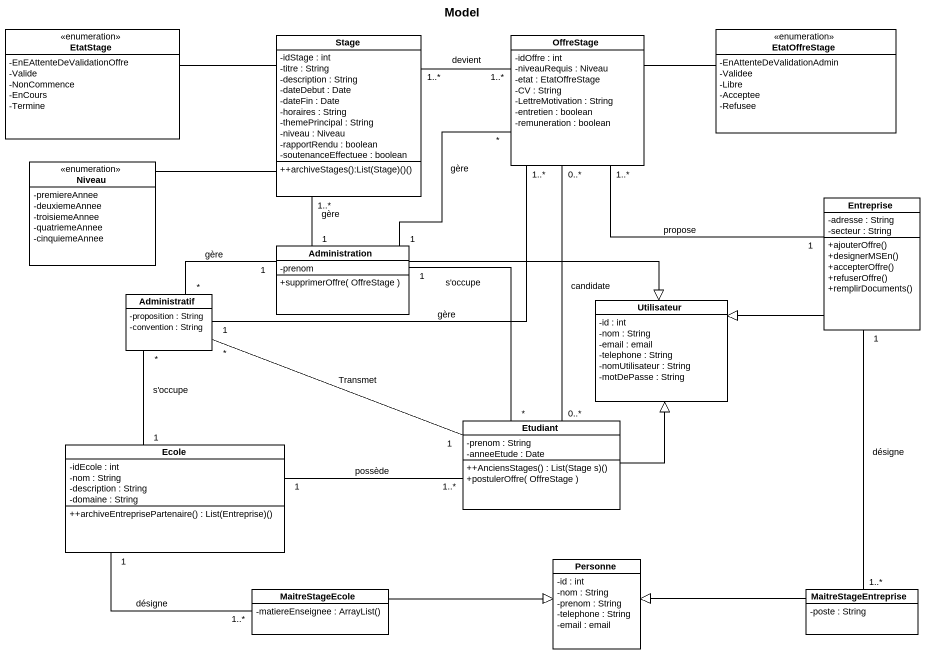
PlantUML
@startuml
title Model
hide circle
hide empty members
skinparam classAttributeIconSize 0
enum EtatStage {
  -EnEAttenteDeValidationOffre
  -Valide
  -NonCommence
  -EnCours
  -Termine
}
class Stage {
  -idStage : int
  -titre : String
  -description : String
  -dateDebut : Date
  -dateFin : Date
  -horaires : String
  -themePrincipal : String
  -niveau : Niveau
  -rapportRendu : boolean
  -soutenanceEffectuee : boolean
  ++archiveStages():List(Stage)()()
}
class OffreStage {
  -idOffre : int
  -niveauRequis : Niveau
  -etat : EtatOffreStage
  -CV : String
  -LettreMotivation : String
  -entretien : boolean
  -remuneration : boolean
}
enum EtatOffreStage {
  -EnAttenteDeValidationAdmin
  -Validee
  -Libre
  -Acceptee
  -Refusee
}
enum Niveau {
  -premiereAnnee
  -deuxiemeAnnee
  -troisiemeAnnee
  -quatriemeAnnee
  -cinquiemeAnnee
}
class Entreprise {
  -adresse : String
  -secteur : String
  +ajouterOffre()
  +designerMSEn()
  +accepterOffre()
  +refuserOffre()
  +remplirDocuments()
}
class Administration {
  -prenom
  +supprimerOffre( OffreStage )
}
class Administratif {
  -proposition : String
  -convention : String
}
class Utilisateur {
  -id : int
  -nom : String
  -email : email
  -telephone : String
  -nomUtilisateur : String
  -motDePasse : String
}
class Ecole {
  -idEcole : int
  -nom : String
  -description : String
  -domaine : String
  ++archiveEntreprisePartenaire() : List(Entreprise)()
}
class Etudiant {
  -prenom : String
  -anneeEtude : Date
  ++AnciensStages() : List(Stage s)()
  +postulerOffre( OffreStage )
}
class Personne {
  -id : int
  -nom : String
  -prenom : String
  -telephone : String
  -email : email
}
class MaitreStageEcole {
  {field} -matiereEnseignee : ArrayList()
}
class MaitreStageEntreprise {
  -poste : String
}
EtatStage -right- Stage
Stage "1..*" -right- "1..*" OffreStage : devient
OffreStage -right- EtatOffreStage
OffreStage "1..*" -left- "1" Administratif : gère
Niveau -right- Stage
Entreprise "1" -left- "1..*" OffreStage : propose
Entreprise -left-|> Utilisateur
Entreprise "1" -- "1..*" MaitreStageEntreprise : désigne
Administration "1" -up- "1..*" Stage : gère
Administration "1" -up- "*" OffreStage : gère
Administration -right-|> Utilisateur
Administration "1" -- "*" Etudiant : s'occupe
Administratif "*" -right- "1" Administration : gère
Ecole "1" -up- "*" Administratif : s'occupe
Ecole "1" -right- "1..*" Etudiant : possède
Ecole "1" -- "1..*" MaitreStageEcole : désigne
Etudiant "0..*" -up- "0..*" OffreStage : candidate
Etudiant "1" -left- "*" Administratif : Transmet
Etudiant -up-|> Utilisateur
MaitreStageEcole -right-|> Personne
MaitreStageEntreprise -left-|> Personne
@enduml
